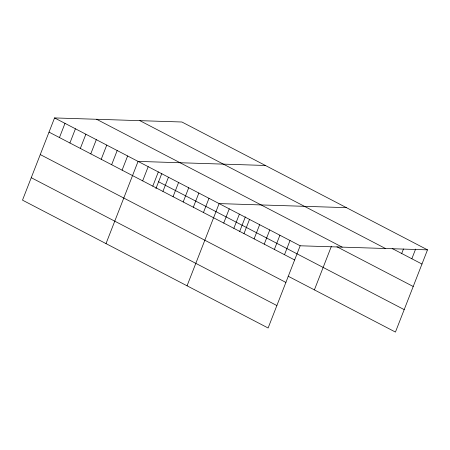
<?xml version="1.0" encoding="UTF-8"?>
<svg xmlns="http://www.w3.org/2000/svg" width="450" height="450" viewBox="0 0 450 450"><rect width="100%" height="100%" fill="white"/><g stroke="black" fill="none" stroke-linecap="round" stroke-linejoin="round"><path stroke-width="0.67" d="M427.5 249.857L181.884 122.001L54.557 117.928L22.5 200.143L268.116 327.999L300.167 245.784L427.5 249.857L395.443 332.072L288.169 276.227M59.462 137.554L64.991 123.362M69.902 142.987L75.431 128.796M80.336 148.421L85.871 134.229M90.776 153.855L96.311 139.663M101.216 159.289L106.746 145.097M111.656 164.722L117.186 150.531M122.091 170.156L127.626 155.964M106.009 243.613L138.066 161.398L265.393 165.471M142.661 180.861L148.196 166.674M152.797 186.137L158.327 171.945M155.908 188.629L161.843 173.419M162.928 191.407L168.458 177.221M173.059 196.684L178.588 182.498M183.189 201.96L188.719 187.768M193.32 207.231L198.855 193.044M203.451 212.507L208.986 198.315M187.059 285.806L219.116 203.591L346.449 207.664M223.718 223.054L229.247 208.868M233.848 228.324L239.377 214.138M239.659 231.474L245.351 216.883M243.979 233.601L249.508 219.414M254.109 238.877L259.644 224.685M264.24 244.148L269.775 229.961M274.376 249.424L279.906 235.237M284.507 254.694L290.036 240.508M314.392 289.879L331.414 246.229M401.704 253.496L403.464 248.979M411.834 258.767L415.609 249.097M392.169 248.529L421.971 264.043M139.866 120.656L385.481 248.513M96.576 119.272L342.186 247.129M336.932 246.78L413.218 286.493M54.557 117.928L300.167 245.784M158.586 181.766L404.196 309.623M49.022 132.12L294.637 259.971M40.269 154.569L285.885 282.42M31.253 177.694L276.868 305.55"/></g></svg>
